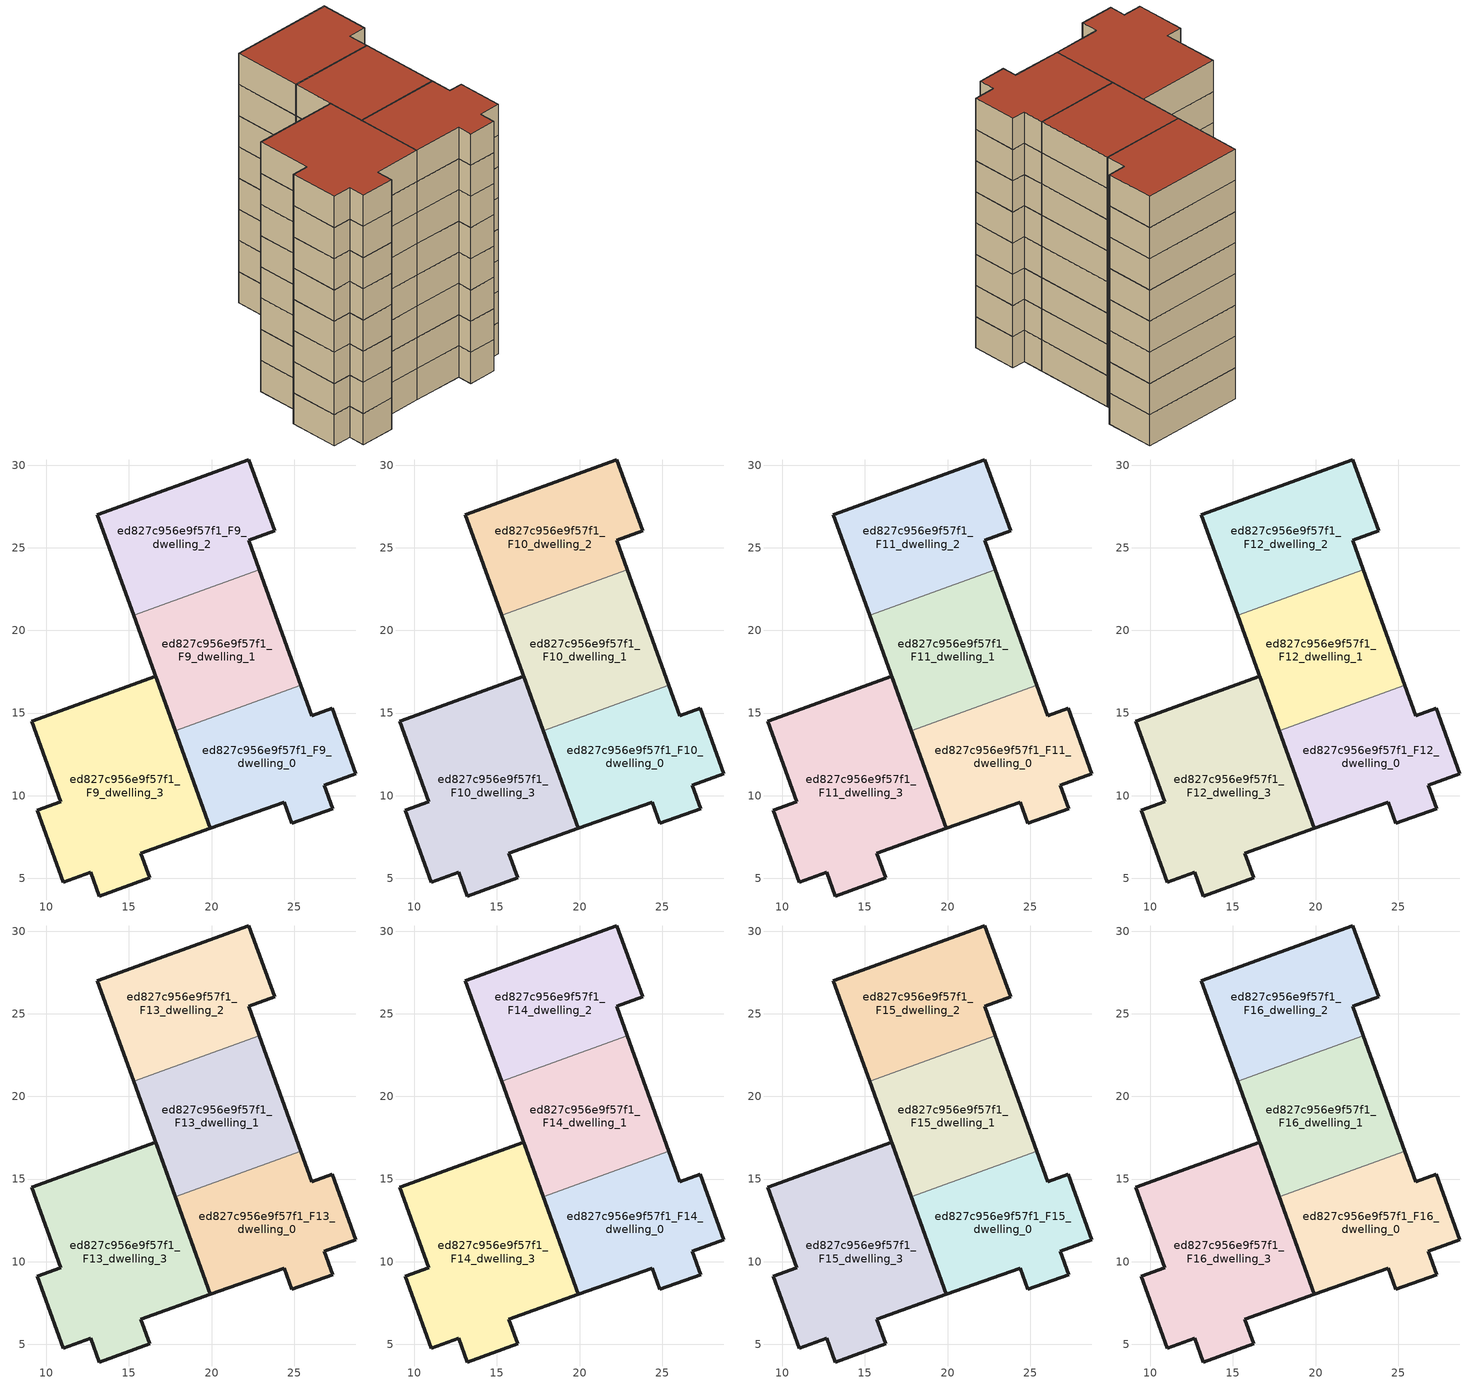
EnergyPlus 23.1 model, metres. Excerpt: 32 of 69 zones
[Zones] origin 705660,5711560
ed827c956e9f57f1_F9_dwelling_0
 floor to ed827c956e9f57f1_F8_dwelling_0 (EU_floor_Construction): 27.34,9.21 26.83,10.62 28.74,11.31 27.31,15.27 26.08,14.83 25.41,16.68 17.8,13.93 19.94,8.01 24.39,9.61 24.86,8.32 z27
 wall outside (EU_wall_Construction): 25.41,16.68 26.08,14.83 27.31,15.27 28.74,11.31 26.83,10.62 27.34,9.21 24.86,8.32 24.39,9.61 19.94,8.01 17.8,13.93 z27:30
 wall to ed827c956e9f57f1_F9_dwelling_1 (EU_wall_Construction): 17.8,13.93 25.41,16.68 z27:30
ed827c956e9f57f1_F9_dwelling_1
 floor to ed827c956e9f57f1_F8_dwelling_1 (EU_floor_Construction): 25.41,16.68 22.89,23.66 15.28,20.91 17.8,13.93 z27
 wall outside (EU_wall_Construction): 22.89,23.66 25.41,16.68 / 17.8,13.93 15.28,20.91 z27:30
 wall to ed827c956e9f57f1_F9_dwelling_2 (EU_wall_Construction): 15.28,20.91 22.89,23.66 z27:30
ed827c956e9f57f1_F9_dwelling_2
 floor to ed827c956e9f57f1_F8_dwelling_2 (EU_floor_Construction): 22.89,23.66 22.24,25.45 23.81,26.02 22.26,30.32 13.08,27.01 15.28,20.91 z27
 wall outside (EU_wall_Construction): 15.28,20.91 13.08,27.01 22.26,30.32 23.81,26.02 22.24,25.45 22.89,23.66 z27:30
ed827c956e9f57f1_F9_dwelling_3
 floor to ed827c956e9f57f1_F8_dwelling_3 (EU_floor_Construction): 16.25,5.01 15.71,6.5 19.94,8.01 16.61,17.22 9.11,14.51 10.87,9.63 9.45,9.12 11.02,4.77 12.69,5.37 13.22,3.92 z27
 wall outside (EU_wall_Construction): 12.69,5.37 11.02,4.77 9.45,9.12 10.87,9.63 9.11,14.51 16.61,17.22 19.94,8.01 15.71,6.5 16.25,5.01 13.22,3.92 12.69,5.37 z27:30
ed827c956e9f57f1_F10_dwelling_0
 floor to ed827c956e9f57f1_F9_dwelling_0 (EU_floor_Construction): 27.34,9.21 26.83,10.62 28.74,11.31 27.31,15.27 26.08,14.83 25.41,16.68 17.8,13.93 19.94,8.01 24.39,9.61 24.86,8.32 z30
 wall outside (EU_wall_Construction): 25.41,16.68 26.08,14.83 27.31,15.27 28.74,11.31 26.83,10.62 27.34,9.21 24.86,8.32 24.39,9.61 19.94,8.01 17.8,13.93 z30:33
 wall to ed827c956e9f57f1_F10_dwelling_1 (EU_wall_Construction): 17.8,13.93 25.41,16.68 z30:33
ed827c956e9f57f1_F10_dwelling_1
 floor to ed827c956e9f57f1_F9_dwelling_1 (EU_floor_Construction): 25.41,16.68 22.89,23.66 15.28,20.91 17.8,13.93 z30
 wall outside (EU_wall_Construction): 22.89,23.66 25.41,16.68 / 17.8,13.93 15.28,20.91 z30:33
 wall to ed827c956e9f57f1_F10_dwelling_2 (EU_wall_Construction): 15.28,20.91 22.89,23.66 z30:33
ed827c956e9f57f1_F10_dwelling_2
 floor to ed827c956e9f57f1_F9_dwelling_2 (EU_floor_Construction): 22.89,23.66 22.24,25.45 23.81,26.02 22.26,30.32 13.08,27.01 15.28,20.91 z30
 wall outside (EU_wall_Construction): 15.28,20.91 13.08,27.01 22.26,30.32 23.81,26.02 22.24,25.45 22.89,23.66 z30:33
ed827c956e9f57f1_F10_dwelling_3
 floor to ed827c956e9f57f1_F9_dwelling_3 (EU_floor_Construction): 16.25,5.01 15.71,6.5 19.94,8.01 16.61,17.22 9.11,14.51 10.87,9.63 9.45,9.12 11.02,4.77 12.69,5.37 13.22,3.92 z30
 wall outside (EU_wall_Construction): 12.69,5.37 11.02,4.77 9.45,9.12 10.87,9.63 9.11,14.51 16.61,17.22 19.94,8.01 15.71,6.5 16.25,5.01 13.22,3.92 12.69,5.37 z30:33
ed827c956e9f57f1_F11_dwelling_0
 floor to ed827c956e9f57f1_F10_dwelling_0 (EU_floor_Construction): 27.34,9.21 26.83,10.62 28.74,11.31 27.31,15.27 26.08,14.83 25.41,16.68 17.8,13.93 19.94,8.01 24.39,9.61 24.86,8.32 z33
 wall outside (EU_wall_Construction): 25.41,16.68 26.08,14.83 27.31,15.27 28.74,11.31 26.83,10.62 27.34,9.21 24.86,8.32 24.39,9.61 19.94,8.01 17.8,13.93 z33:36
 wall to ed827c956e9f57f1_F11_dwelling_1 (EU_wall_Construction): 17.8,13.93 25.41,16.68 z33:36
ed827c956e9f57f1_F11_dwelling_1
 floor to ed827c956e9f57f1_F10_dwelling_1 (EU_floor_Construction): 25.41,16.68 22.89,23.66 15.28,20.91 17.8,13.93 z33
 wall outside (EU_wall_Construction): 22.89,23.66 25.41,16.68 / 17.8,13.93 15.28,20.91 z33:36
 wall to ed827c956e9f57f1_F11_dwelling_2 (EU_wall_Construction): 15.28,20.91 22.89,23.66 z33:36
ed827c956e9f57f1_F11_dwelling_2
 floor to ed827c956e9f57f1_F10_dwelling_2 (EU_floor_Construction): 22.89,23.66 22.24,25.45 23.81,26.02 22.26,30.32 13.08,27.01 15.28,20.91 z33
 wall outside (EU_wall_Construction): 15.28,20.91 13.08,27.01 22.26,30.32 23.81,26.02 22.24,25.45 22.89,23.66 z33:36
ed827c956e9f57f1_F11_dwelling_3
 floor to ed827c956e9f57f1_F10_dwelling_3 (EU_floor_Construction): 16.25,5.01 15.71,6.5 19.94,8.01 16.61,17.22 9.11,14.51 10.87,9.63 9.45,9.12 11.02,4.77 12.69,5.37 13.22,3.92 z33
 wall outside (EU_wall_Construction): 12.69,5.37 11.02,4.77 9.45,9.12 10.87,9.63 9.11,14.51 16.61,17.22 19.94,8.01 15.71,6.5 16.25,5.01 13.22,3.92 12.69,5.37 z33:36
ed827c956e9f57f1_F12_dwelling_0
 floor to ed827c956e9f57f1_F11_dwelling_0 (EU_floor_Construction): 27.34,9.21 26.83,10.62 28.74,11.31 27.31,15.27 26.08,14.83 25.41,16.68 17.8,13.93 19.94,8.01 24.39,9.61 24.86,8.32 z36
 wall outside (EU_wall_Construction): 25.41,16.68 26.08,14.83 27.31,15.27 28.74,11.31 26.83,10.62 27.34,9.21 24.86,8.32 24.39,9.61 19.94,8.01 17.8,13.93 z36:39
 wall to ed827c956e9f57f1_F12_dwelling_1 (EU_wall_Construction): 17.8,13.93 25.41,16.68 z36:39
ed827c956e9f57f1_F12_dwelling_1
 floor to ed827c956e9f57f1_F11_dwelling_1 (EU_floor_Construction): 25.41,16.68 22.89,23.66 15.28,20.91 17.8,13.93 z36
 wall outside (EU_wall_Construction): 22.89,23.66 25.41,16.68 / 17.8,13.93 15.28,20.91 z36:39
 wall to ed827c956e9f57f1_F12_dwelling_2 (EU_wall_Construction): 15.28,20.91 22.89,23.66 z36:39
ed827c956e9f57f1_F12_dwelling_2
 floor to ed827c956e9f57f1_F11_dwelling_2 (EU_floor_Construction): 22.89,23.66 22.24,25.45 23.81,26.02 22.26,30.32 13.08,27.01 15.28,20.91 z36
 wall outside (EU_wall_Construction): 15.28,20.91 13.08,27.01 22.26,30.32 23.81,26.02 22.24,25.45 22.89,23.66 z36:39
ed827c956e9f57f1_F12_dwelling_3
 floor to ed827c956e9f57f1_F11_dwelling_3 (EU_floor_Construction): 16.25,5.01 15.71,6.5 19.94,8.01 16.61,17.22 9.11,14.51 10.87,9.63 9.45,9.12 11.02,4.77 12.69,5.37 13.22,3.92 z36
 wall outside (EU_wall_Construction): 12.69,5.37 11.02,4.77 9.45,9.12 10.87,9.63 9.11,14.51 16.61,17.22 19.94,8.01 15.71,6.5 16.25,5.01 13.22,3.92 12.69,5.37 z36:39
ed827c956e9f57f1_F13_dwelling_0
 floor to ed827c956e9f57f1_F12_dwelling_0 (EU_floor_Construction): 27.34,9.21 26.83,10.62 28.74,11.31 27.31,15.27 26.08,14.83 25.41,16.68 17.8,13.93 19.94,8.01 24.39,9.61 24.86,8.32 z39
 wall outside (EU_wall_Construction): 25.41,16.68 26.08,14.83 27.31,15.27 28.74,11.31 26.83,10.62 27.34,9.21 24.86,8.32 24.39,9.61 19.94,8.01 17.8,13.93 z39:42
 wall to ed827c956e9f57f1_F13_dwelling_1 (EU_wall_Construction): 17.8,13.93 25.41,16.68 z39:42
ed827c956e9f57f1_F13_dwelling_1
 floor to ed827c956e9f57f1_F12_dwelling_1 (EU_floor_Construction): 25.41,16.68 22.89,23.66 15.28,20.91 17.8,13.93 z39
 wall outside (EU_wall_Construction): 22.89,23.66 25.41,16.68 / 17.8,13.93 15.28,20.91 z39:42
 wall to ed827c956e9f57f1_F13_dwelling_2 (EU_wall_Construction): 15.28,20.91 22.89,23.66 z39:42
ed827c956e9f57f1_F13_dwelling_2
 floor to ed827c956e9f57f1_F12_dwelling_2 (EU_floor_Construction): 22.89,23.66 22.24,25.45 23.81,26.02 22.26,30.32 13.08,27.01 15.28,20.91 z39
 wall outside (EU_wall_Construction): 15.28,20.91 13.08,27.01 22.26,30.32 23.81,26.02 22.24,25.45 22.89,23.66 z39:42
ed827c956e9f57f1_F13_dwelling_3
 floor to ed827c956e9f57f1_F12_dwelling_3 (EU_floor_Construction): 16.25,5.01 15.71,6.5 19.94,8.01 16.61,17.22 9.11,14.51 10.87,9.63 9.45,9.12 11.02,4.77 12.69,5.37 13.22,3.92 z39
 wall outside (EU_wall_Construction): 12.69,5.37 11.02,4.77 9.45,9.12 10.87,9.63 9.11,14.51 16.61,17.22 19.94,8.01 15.71,6.5 16.25,5.01 13.22,3.92 12.69,5.37 z39:42
ed827c956e9f57f1_F14_dwelling_0
 floor to ed827c956e9f57f1_F13_dwelling_0 (EU_floor_Construction): 27.34,9.21 26.83,10.62 28.74,11.31 27.31,15.27 26.08,14.83 25.41,16.68 17.8,13.93 19.94,8.01 24.39,9.61 24.86,8.32 z42
 wall outside (EU_wall_Construction): 25.41,16.68 26.08,14.83 27.31,15.27 28.74,11.31 26.83,10.62 27.34,9.21 24.86,8.32 24.39,9.61 19.94,8.01 17.8,13.93 z42:45
 wall to ed827c956e9f57f1_F14_dwelling_1 (EU_wall_Construction): 17.8,13.93 25.41,16.68 z42:45
ed827c956e9f57f1_F14_dwelling_1
 floor to ed827c956e9f57f1_F13_dwelling_1 (EU_floor_Construction): 25.41,16.68 22.89,23.66 15.28,20.91 17.8,13.93 z42
 wall outside (EU_wall_Construction): 22.89,23.66 25.41,16.68 / 17.8,13.93 15.28,20.91 z42:45
 wall to ed827c956e9f57f1_F14_dwelling_2 (EU_wall_Construction): 15.28,20.91 22.89,23.66 z42:45
ed827c956e9f57f1_F14_dwelling_2
 floor to ed827c956e9f57f1_F13_dwelling_2 (EU_floor_Construction): 22.89,23.66 22.24,25.45 23.81,26.02 22.26,30.32 13.08,27.01 15.28,20.91 z42
 wall outside (EU_wall_Construction): 15.28,20.91 13.08,27.01 22.26,30.32 23.81,26.02 22.24,25.45 22.89,23.66 z42:45
ed827c956e9f57f1_F14_dwelling_3
 floor to ed827c956e9f57f1_F13_dwelling_3 (EU_floor_Construction): 16.25,5.01 15.71,6.5 19.94,8.01 16.61,17.22 9.11,14.51 10.87,9.63 9.45,9.12 11.02,4.77 12.69,5.37 13.22,3.92 z42
 wall outside (EU_wall_Construction): 12.69,5.37 11.02,4.77 9.45,9.12 10.87,9.63 9.11,14.51 16.61,17.22 19.94,8.01 15.71,6.5 16.25,5.01 13.22,3.92 12.69,5.37 z42:45
ed827c956e9f57f1_F15_dwelling_0
 floor to ed827c956e9f57f1_F14_dwelling_0 (EU_floor_Construction): 27.34,9.21 26.83,10.62 28.74,11.31 27.31,15.27 26.08,14.83 25.41,16.68 17.8,13.93 19.94,8.01 24.39,9.61 24.86,8.32 z45
 wall outside (EU_wall_Construction): 25.41,16.68 26.08,14.83 27.31,15.27 28.74,11.31 26.83,10.62 27.34,9.21 24.86,8.32 24.39,9.61 19.94,8.01 17.8,13.93 z45:48
 wall to ed827c956e9f57f1_F15_dwelling_1 (EU_wall_Construction): 17.8,13.93 25.41,16.68 z45:48
ed827c956e9f57f1_F15_dwelling_1
 floor to ed827c956e9f57f1_F14_dwelling_1 (EU_floor_Construction): 25.41,16.68 22.89,23.66 15.28,20.91 17.8,13.93 z45
 wall outside (EU_wall_Construction): 22.89,23.66 25.41,16.68 / 17.8,13.93 15.28,20.91 z45:48
 wall to ed827c956e9f57f1_F15_dwelling_2 (EU_wall_Construction): 15.28,20.91 22.89,23.66 z45:48
ed827c956e9f57f1_F15_dwelling_2
 floor to ed827c956e9f57f1_F14_dwelling_2 (EU_floor_Construction): 22.89,23.66 22.24,25.45 23.81,26.02 22.26,30.32 13.08,27.01 15.28,20.91 z45
 wall outside (EU_wall_Construction): 15.28,20.91 13.08,27.01 22.26,30.32 23.81,26.02 22.24,25.45 22.89,23.66 z45:48
ed827c956e9f57f1_F15_dwelling_3
 floor to ed827c956e9f57f1_F14_dwelling_3 (EU_floor_Construction): 16.25,5.01 15.71,6.5 19.94,8.01 16.61,17.22 9.11,14.51 10.87,9.63 9.45,9.12 11.02,4.77 12.69,5.37 13.22,3.92 z45
 wall outside (EU_wall_Construction): 12.69,5.37 11.02,4.77 9.45,9.12 10.87,9.63 9.11,14.51 16.61,17.22 19.94,8.01 15.71,6.5 16.25,5.01 13.22,3.92 12.69,5.37 z45:48
ed827c956e9f57f1_F16_dwelling_0
 floor to ed827c956e9f57f1_F15_dwelling_0 (EU_floor_Construction): 27.34,9.21 26.83,10.62 28.74,11.31 27.31,15.27 26.08,14.83 25.41,16.68 17.8,13.93 19.94,8.01 24.39,9.61 24.86,8.32 z48
 wall outside (EU_wall_Construction): 25.41,16.68 26.08,14.83 27.31,15.27 28.74,11.31 26.83,10.62 27.34,9.21 24.86,8.32 24.39,9.61 19.94,8.01 17.8,13.93 z48:51
 wall to ed827c956e9f57f1_F16_dwelling_1 (EU_wall_Construction): 17.8,13.93 25.41,16.68 z48:51
 roof outside (EU_roof_Construction): 27.31,15.27 28.74,11.31 26.83,10.62 27.34,9.21 24.86,8.32 24.39,9.61 19.94,8.01 17.8,13.93 25.41,16.68 26.08,14.83 z51
ed827c956e9f57f1_F16_dwelling_1
 floor to ed827c956e9f57f1_F15_dwelling_1 (EU_floor_Construction): 25.41,16.68 22.89,23.66 15.28,20.91 17.8,13.93 z48
 wall outside (EU_wall_Construction): 22.89,23.66 25.41,16.68 / 17.8,13.93 15.28,20.91 z48:51
 wall to ed827c956e9f57f1_F16_dwelling_2 (EU_wall_Construction): 15.28,20.91 22.89,23.66 z48:51
 roof outside (EU_roof_Construction): 22.89,23.66 25.41,16.68 17.8,13.93 15.28,20.91 z51
ed827c956e9f57f1_F16_dwelling_2
 floor to ed827c956e9f57f1_F15_dwelling_2 (EU_floor_Construction): 22.89,23.66 22.24,25.45 23.81,26.02 22.26,30.32 13.08,27.01 15.28,20.91 z48
 wall outside (EU_wall_Construction): 15.28,20.91 13.08,27.01 22.26,30.32 23.81,26.02 22.24,25.45 22.89,23.66 z48:51
 roof outside (EU_roof_Construction): 22.26,30.32 23.81,26.02 22.24,25.45 22.89,23.66 15.28,20.91 13.08,27.01 z51
ed827c956e9f57f1_F16_dwelling_3
 floor to ed827c956e9f57f1_F15_dwelling_3 (EU_floor_Construction): 16.25,5.01 15.71,6.5 19.94,8.01 16.61,17.22 9.11,14.51 10.87,9.63 9.45,9.12 11.02,4.77 12.69,5.37 13.22,3.92 z48
 wall outside (EU_wall_Construction): 12.69,5.37 11.02,4.77 9.45,9.12 10.87,9.63 9.11,14.51 16.61,17.22 19.94,8.01 15.71,6.5 16.25,5.01 13.22,3.92 12.69,5.37 z48:51
 roof outside (EU_roof_Construction): 16.61,17.22 19.94,8.01 15.71,6.5 16.25,5.01 13.22,3.92 12.69,5.37 11.02,4.77 9.45,9.12 10.87,9.63 9.11,14.51 z51
[Building]
EU S2 Campaign: North Axis=0; Terrain=City; Solar Distribution=FullExterior
[Site:Location]
London: Latitude=51.5; Longitude=-0.5; Time Zone=0; Elevation=25
[SizingPeriod:WeatherFileDays]
AnnualSizingPeriod: Begin Month=1; Begin Day of Month=1; End Month=12; End Day of Month=31; Day of Week for Start Day=Monday; Use Weather File Daylight Saving Period=No; Use Weather File Rain and Snow Indicators=No
[MATERIAL]
EU_InternalMass_Material: Roughness=MediumRough; Thickness=0.1; Conductivity=1; Density=1800; Specific Heat=900; Thermal Absorptance=0.9; Solar Absorptance=0.7; Visible Absorptance=0.7
[MATERIAL:NOMASS] Roughness=MediumRough; Thermal Absorptance=0.9; Solar Absorptance=0.7; Visible Absorptance=0.7
Name | Thermal Resistance
EU_wall_NoMass | 0.635353
EU_roof_NoMass | 0.675062
EU_floor_NoMass | 1.96382
[CONSTRUCTION]
EU_wall_Construction: EU_wall_NoMass
EU_roof_Construction: EU_roof_NoMass
EU_floor_Construction: EU_floor_NoMass
EU_InternalMass_Construction: EU_InternalMass_Material
[ZONE] Type=1; Multiplier=1; Ceiling Height=autocalculate; Floor Area=autocalculate; Part of Total Floor Area=Yes
Name | Volume
ed827c956e9f57f1_F9_dwelling_0; ed827c956e9f57f1_F10_dwelling_0; ed827c956e9f57f1_F11_dwelling_0; ed827c956e9f57f1_F12_dwelling_0; ed827c956e9f57f1_F13_dwelling_0; ed827c956e9f57f1_F14_dwelling_0; ed827c956e9f57f1_F15_dwelling_0; ed827c956e9f57f1_F16_dwelling_0 | 180.127
ed827c956e9f57f1_F9_dwelling_1; ed827c956e9f57f1_F10_dwelling_1; ed827c956e9f57f1_F11_dwelling_1; ed827c956e9f57f1_F12_dwelling_1; ed827c956e9f57f1_F13_dwelling_1; ed827c956e9f57f1_F14_dwelling_1; ed827c956e9f57f1_F15_dwelling_1; ed827c956e9f57f1_F16_dwelling_1 | 180.13
ed827c956e9f57f1_F9_dwelling_2; ed827c956e9f57f1_F10_dwelling_2; ed827c956e9f57f1_F11_dwelling_2; ed827c956e9f57f1_F12_dwelling_2; ed827c956e9f57f1_F13_dwelling_2; ed827c956e9f57f1_F14_dwelling_2; ed827c956e9f57f1_F15_dwelling_2; ed827c956e9f57f1_F16_dwelling_2 | 180.149
ed827c956e9f57f1_F9_dwelling_3; ed827c956e9f57f1_F10_dwelling_3; ed827c956e9f57f1_F11_dwelling_3; ed827c956e9f57f1_F12_dwelling_3; ed827c956e9f57f1_F13_dwelling_3; ed827c956e9f57f1_F14_dwelling_3; ed827c956e9f57f1_F15_dwelling_3; ed827c956e9f57f1_F16_dwelling_3 | 270.207
[INTERNALMASS] Construction=EU_InternalMass_Construction
Name | Zone or ZoneList | Surface Area
ed827c956e9f57f1_F9_dwelling_0_EU_InternalMass | ed827c956e9f57f1_F9_dwelling_0 | 90.0669
ed827c956e9f57f1_F9_dwelling_1_EU_InternalMass | ed827c956e9f57f1_F9_dwelling_1 | 90.0696
ed827c956e9f57f1_F9_dwelling_2_EU_InternalMass | ed827c956e9f57f1_F9_dwelling_2 | 90.0691
ed827c956e9f57f1_F9_dwelling_3_EU_InternalMass | ed827c956e9f57f1_F9_dwelling_3 | 90.0623
ed827c956e9f57f1_F10_dwelling_0_EU_InternalMass | ed827c956e9f57f1_F10_dwelling_0 | 90.0669
ed827c956e9f57f1_F10_dwelling_1_EU_InternalMass | ed827c956e9f57f1_F10_dwelling_1 | 90.0696
ed827c956e9f57f1_F10_dwelling_2_EU_InternalMass | ed827c956e9f57f1_F10_dwelling_2 | 90.0691
ed827c956e9f57f1_F10_dwelling_3_EU_InternalMass | ed827c956e9f57f1_F10_dwelling_3 | 90.0623
ed827c956e9f57f1_F11_dwelling_0_EU_InternalMass | ed827c956e9f57f1_F11_dwelling_0 | 90.0669
ed827c956e9f57f1_F11_dwelling_1_EU_InternalMass | ed827c956e9f57f1_F11_dwelling_1 | 90.0696
ed827c956e9f57f1_F11_dwelling_2_EU_InternalMass | ed827c956e9f57f1_F11_dwelling_2 | 90.0691
ed827c956e9f57f1_F11_dwelling_3_EU_InternalMass | ed827c956e9f57f1_F11_dwelling_3 | 90.0623
ed827c956e9f57f1_F12_dwelling_0_EU_InternalMass | ed827c956e9f57f1_F12_dwelling_0 | 90.0669
ed827c956e9f57f1_F12_dwelling_1_EU_InternalMass | ed827c956e9f57f1_F12_dwelling_1 | 90.0696
ed827c956e9f57f1_F12_dwelling_2_EU_InternalMass | ed827c956e9f57f1_F12_dwelling_2 | 90.0691
ed827c956e9f57f1_F12_dwelling_3_EU_InternalMass | ed827c956e9f57f1_F12_dwelling_3 | 90.0623
ed827c956e9f57f1_F13_dwelling_0_EU_InternalMass | ed827c956e9f57f1_F13_dwelling_0 | 90.0669
ed827c956e9f57f1_F13_dwelling_1_EU_InternalMass | ed827c956e9f57f1_F13_dwelling_1 | 90.0696
ed827c956e9f57f1_F13_dwelling_2_EU_InternalMass | ed827c956e9f57f1_F13_dwelling_2 | 90.0691
ed827c956e9f57f1_F13_dwelling_3_EU_InternalMass | ed827c956e9f57f1_F13_dwelling_3 | 90.0623
ed827c956e9f57f1_F14_dwelling_0_EU_InternalMass | ed827c956e9f57f1_F14_dwelling_0 | 90.0669
ed827c956e9f57f1_F14_dwelling_1_EU_InternalMass | ed827c956e9f57f1_F14_dwelling_1 | 90.0696
ed827c956e9f57f1_F14_dwelling_2_EU_InternalMass | ed827c956e9f57f1_F14_dwelling_2 | 90.0691
ed827c956e9f57f1_F14_dwelling_3_EU_InternalMass | ed827c956e9f57f1_F14_dwelling_3 | 90.0623
ed827c956e9f57f1_F15_dwelling_0_EU_InternalMass | ed827c956e9f57f1_F15_dwelling_0 | 90.0669
ed827c956e9f57f1_F15_dwelling_1_EU_InternalMass | ed827c956e9f57f1_F15_dwelling_1 | 90.0696
ed827c956e9f57f1_F15_dwelling_2_EU_InternalMass | ed827c956e9f57f1_F15_dwelling_2 | 90.0691
ed827c956e9f57f1_F15_dwelling_3_EU_InternalMass | ed827c956e9f57f1_F15_dwelling_3 | 90.0623
ed827c956e9f57f1_F16_dwelling_0_EU_InternalMass | ed827c956e9f57f1_F16_dwelling_0 | 90.0669
ed827c956e9f57f1_F16_dwelling_1_EU_InternalMass | ed827c956e9f57f1_F16_dwelling_1 | 90.0696
ed827c956e9f57f1_F16_dwelling_2_EU_InternalMass | ed827c956e9f57f1_F16_dwelling_2 | 90.0691
ed827c956e9f57f1_F16_dwelling_3_EU_InternalMass | ed827c956e9f57f1_F16_dwelling_3 | 90.0623
[OTHEREQUIPMENT] Fuel Type=Electricity; Design Level Calculation Method=Watts/Area; Power per Zone Floor Area=1; Fraction Latent=0; Fraction Radiant=0; Fraction Lost=0; Carbon Dioxide Generation Rate=0; EndUse Subcategory=EU_Step8_InternalGains
Name | Zone or ZoneList or Space or SpaceList | Schedule
EU_Step8_InternalGain_ed827c956e9f57f1_F9_dwelling_0_f000 | ed827c956e9f57f1_F9_dwelling_0 | EU_Step8_GainSchedule_ed827c956e9f57f1_F9_dwelling_0_f000
EU_Step8_InternalGain_ed827c956e9f57f1_F9_dwelling_1_f000 | ed827c956e9f57f1_F9_dwelling_1 | EU_Step8_GainSchedule_ed827c956e9f57f1_F9_dwelling_1_f000
EU_Step8_InternalGain_ed827c956e9f57f1_F9_dwelling_2_f000 | ed827c956e9f57f1_F9_dwelling_2 | EU_Step8_GainSchedule_ed827c956e9f57f1_F9_dwelling_2_f000
EU_Step8_InternalGain_ed827c956e9f57f1_F9_dwelling_3_f000 | ed827c956e9f57f1_F9_dwelling_3 | EU_Step8_GainSchedule_ed827c956e9f57f1_F9_dwelling_3_f000
EU_Step8_InternalGain_ed827c956e9f57f1_F10_dwelling_0_f000 | ed827c956e9f57f1_F10_dwelling_0 | EU_Step8_GainSchedule_ed827c956e9f57f1_F10_dwelling_0_f000
EU_Step8_InternalGain_ed827c956e9f57f1_F10_dwelling_1_f000 | ed827c956e9f57f1_F10_dwelling_1 | EU_Step8_GainSchedule_ed827c956e9f57f1_F10_dwelling_1_f000
EU_Step8_InternalGain_ed827c956e9f57f1_F10_dwelling_2_f000 | ed827c956e9f57f1_F10_dwelling_2 | EU_Step8_GainSchedule_ed827c956e9f57f1_F10_dwelling_2_f000
EU_Step8_InternalGain_ed827c956e9f57f1_F10_dwelling_3_f000 | ed827c956e9f57f1_F10_dwelling_3 | EU_Step8_GainSchedule_ed827c956e9f57f1_F10_dwelling_3_f000
EU_Step8_InternalGain_ed827c956e9f57f1_F11_dwelling_0_f000 | ed827c956e9f57f1_F11_dwelling_0 | EU_Step8_GainSchedule_ed827c956e9f57f1_F11_dwelling_0_f000
EU_Step8_InternalGain_ed827c956e9f57f1_F11_dwelling_1_f000 | ed827c956e9f57f1_F11_dwelling_1 | EU_Step8_GainSchedule_ed827c956e9f57f1_F11_dwelling_1_f000
EU_Step8_InternalGain_ed827c956e9f57f1_F11_dwelling_2_f000 | ed827c956e9f57f1_F11_dwelling_2 | EU_Step8_GainSchedule_ed827c956e9f57f1_F11_dwelling_2_f000
EU_Step8_InternalGain_ed827c956e9f57f1_F11_dwelling_3_f000 | ed827c956e9f57f1_F11_dwelling_3 | EU_Step8_GainSchedule_ed827c956e9f57f1_F11_dwelling_3_f000
EU_Step8_InternalGain_ed827c956e9f57f1_F12_dwelling_0_f000 | ed827c956e9f57f1_F12_dwelling_0 | EU_Step8_GainSchedule_ed827c956e9f57f1_F12_dwelling_0_f000
EU_Step8_InternalGain_ed827c956e9f57f1_F12_dwelling_1_f000 | ed827c956e9f57f1_F12_dwelling_1 | EU_Step8_GainSchedule_ed827c956e9f57f1_F12_dwelling_1_f000
EU_Step8_InternalGain_ed827c956e9f57f1_F12_dwelling_2_f000 | ed827c956e9f57f1_F12_dwelling_2 | EU_Step8_GainSchedule_ed827c956e9f57f1_F12_dwelling_2_f000
EU_Step8_InternalGain_ed827c956e9f57f1_F12_dwelling_3_f000 | ed827c956e9f57f1_F12_dwelling_3 | EU_Step8_GainSchedule_ed827c956e9f57f1_F12_dwelling_3_f000
EU_Step8_InternalGain_ed827c956e9f57f1_F13_dwelling_0_f000 | ed827c956e9f57f1_F13_dwelling_0 | EU_Step8_GainSchedule_ed827c956e9f57f1_F13_dwelling_0_f000
EU_Step8_InternalGain_ed827c956e9f57f1_F13_dwelling_1_f000 | ed827c956e9f57f1_F13_dwelling_1 | EU_Step8_GainSchedule_ed827c956e9f57f1_F13_dwelling_1_f000
EU_Step8_InternalGain_ed827c956e9f57f1_F13_dwelling_2_f000 | ed827c956e9f57f1_F13_dwelling_2 | EU_Step8_GainSchedule_ed827c956e9f57f1_F13_dwelling_2_f000
EU_Step8_InternalGain_ed827c956e9f57f1_F13_dwelling_3_f000 | ed827c956e9f57f1_F13_dwelling_3 | EU_Step8_GainSchedule_ed827c956e9f57f1_F13_dwelling_3_f000
EU_Step8_InternalGain_ed827c956e9f57f1_F14_dwelling_0_f000 | ed827c956e9f57f1_F14_dwelling_0 | EU_Step8_GainSchedule_ed827c956e9f57f1_F14_dwelling_0_f000
EU_Step8_InternalGain_ed827c956e9f57f1_F14_dwelling_1_f000 | ed827c956e9f57f1_F14_dwelling_1 | EU_Step8_GainSchedule_ed827c956e9f57f1_F14_dwelling_1_f000
EU_Step8_InternalGain_ed827c956e9f57f1_F14_dwelling_2_f000 | ed827c956e9f57f1_F14_dwelling_2 | EU_Step8_GainSchedule_ed827c956e9f57f1_F14_dwelling_2_f000
EU_Step8_InternalGain_ed827c956e9f57f1_F14_dwelling_3_f000 | ed827c956e9f57f1_F14_dwelling_3 | EU_Step8_GainSchedule_ed827c956e9f57f1_F14_dwelling_3_f000
EU_Step8_InternalGain_ed827c956e9f57f1_F15_dwelling_0_f000 | ed827c956e9f57f1_F15_dwelling_0 | EU_Step8_GainSchedule_ed827c956e9f57f1_F15_dwelling_0_f000
EU_Step8_InternalGain_ed827c956e9f57f1_F15_dwelling_1_f000 | ed827c956e9f57f1_F15_dwelling_1 | EU_Step8_GainSchedule_ed827c956e9f57f1_F15_dwelling_1_f000
EU_Step8_InternalGain_ed827c956e9f57f1_F15_dwelling_2_f000 | ed827c956e9f57f1_F15_dwelling_2 | EU_Step8_GainSchedule_ed827c956e9f57f1_F15_dwelling_2_f000
EU_Step8_InternalGain_ed827c956e9f57f1_F15_dwelling_3_f000 | ed827c956e9f57f1_F15_dwelling_3 | EU_Step8_GainSchedule_ed827c956e9f57f1_F15_dwelling_3_f000
EU_Step8_InternalGain_ed827c956e9f57f1_F16_dwelling_0_f000 | ed827c956e9f57f1_F16_dwelling_0 | EU_Step8_GainSchedule_ed827c956e9f57f1_F16_dwelling_0_f000
EU_Step8_InternalGain_ed827c956e9f57f1_F16_dwelling_1_f000 | ed827c956e9f57f1_F16_dwelling_1 | EU_Step8_GainSchedule_ed827c956e9f57f1_F16_dwelling_1_f000
EU_Step8_InternalGain_ed827c956e9f57f1_F16_dwelling_2_f000 | ed827c956e9f57f1_F16_dwelling_2 | EU_Step8_GainSchedule_ed827c956e9f57f1_F16_dwelling_2_f000
EU_Step8_InternalGain_ed827c956e9f57f1_F16_dwelling_3_f000 | ed827c956e9f57f1_F16_dwelling_3 | EU_Step8_GainSchedule_ed827c956e9f57f1_F16_dwelling_3_f000
[ZONEVENTILATION:DESIGNFLOWRATE] Schedule=EU_AlwaysOn; Design Flow Rate Calculation Method=AirChanges/Hour; Air Changes per Hour=0.555504; Ventilation Type=Natural; Fan Pressure Rise=0; Fan Total Efficiency=1; Constant Term Coefficient=1; Temperature Term Coefficient=0; Velocity Term Coefficient=0; Velocity Squared Term Coefficient=0; Minimum Indoor Temperature=-100; Maximum Indoor Temperature=100; Delta Temperature=-100; Minimum Outdoor Temperature=-100; Maximum Outdoor Temperature=100; Maximum Wind Speed=40
Name | Zone or ZoneList or Space or SpaceList
EU_ConstantAir_ed827c956e9f57f1_F9_dwelling_0 | ed827c956e9f57f1_F9_dwelling_0
EU_ConstantAir_ed827c956e9f57f1_F9_dwelling_1 | ed827c956e9f57f1_F9_dwelling_1
EU_ConstantAir_ed827c956e9f57f1_F9_dwelling_2 | ed827c956e9f57f1_F9_dwelling_2
EU_ConstantAir_ed827c956e9f57f1_F9_dwelling_3 | ed827c956e9f57f1_F9_dwelling_3
EU_ConstantAir_ed827c956e9f57f1_F10_dwelling_0 | ed827c956e9f57f1_F10_dwelling_0
EU_ConstantAir_ed827c956e9f57f1_F10_dwelling_1 | ed827c956e9f57f1_F10_dwelling_1
EU_ConstantAir_ed827c956e9f57f1_F10_dwelling_2 | ed827c956e9f57f1_F10_dwelling_2
EU_ConstantAir_ed827c956e9f57f1_F10_dwelling_3 | ed827c956e9f57f1_F10_dwelling_3
EU_ConstantAir_ed827c956e9f57f1_F11_dwelling_0 | ed827c956e9f57f1_F11_dwelling_0
EU_ConstantAir_ed827c956e9f57f1_F11_dwelling_1 | ed827c956e9f57f1_F11_dwelling_1
EU_ConstantAir_ed827c956e9f57f1_F11_dwelling_2 | ed827c956e9f57f1_F11_dwelling_2
EU_ConstantAir_ed827c956e9f57f1_F11_dwelling_3 | ed827c956e9f57f1_F11_dwelling_3
EU_ConstantAir_ed827c956e9f57f1_F12_dwelling_0 | ed827c956e9f57f1_F12_dwelling_0
EU_ConstantAir_ed827c956e9f57f1_F12_dwelling_1 | ed827c956e9f57f1_F12_dwelling_1
EU_ConstantAir_ed827c956e9f57f1_F12_dwelling_2 | ed827c956e9f57f1_F12_dwelling_2
EU_ConstantAir_ed827c956e9f57f1_F12_dwelling_3 | ed827c956e9f57f1_F12_dwelling_3
EU_ConstantAir_ed827c956e9f57f1_F13_dwelling_0 | ed827c956e9f57f1_F13_dwelling_0
EU_ConstantAir_ed827c956e9f57f1_F13_dwelling_1 | ed827c956e9f57f1_F13_dwelling_1
EU_ConstantAir_ed827c956e9f57f1_F13_dwelling_2 | ed827c956e9f57f1_F13_dwelling_2
EU_ConstantAir_ed827c956e9f57f1_F13_dwelling_3 | ed827c956e9f57f1_F13_dwelling_3
EU_ConstantAir_ed827c956e9f57f1_F14_dwelling_0 | ed827c956e9f57f1_F14_dwelling_0
EU_ConstantAir_ed827c956e9f57f1_F14_dwelling_1 | ed827c956e9f57f1_F14_dwelling_1
EU_ConstantAir_ed827c956e9f57f1_F14_dwelling_2 | ed827c956e9f57f1_F14_dwelling_2
EU_ConstantAir_ed827c956e9f57f1_F14_dwelling_3 | ed827c956e9f57f1_F14_dwelling_3
EU_ConstantAir_ed827c956e9f57f1_F15_dwelling_0 | ed827c956e9f57f1_F15_dwelling_0
EU_ConstantAir_ed827c956e9f57f1_F15_dwelling_1 | ed827c956e9f57f1_F15_dwelling_1
EU_ConstantAir_ed827c956e9f57f1_F15_dwelling_2 | ed827c956e9f57f1_F15_dwelling_2
EU_ConstantAir_ed827c956e9f57f1_F15_dwelling_3 | ed827c956e9f57f1_F15_dwelling_3
EU_ConstantAir_ed827c956e9f57f1_F16_dwelling_0 | ed827c956e9f57f1_F16_dwelling_0
EU_ConstantAir_ed827c956e9f57f1_F16_dwelling_1 | ed827c956e9f57f1_F16_dwelling_1
EU_ConstantAir_ed827c956e9f57f1_F16_dwelling_2 | ed827c956e9f57f1_F16_dwelling_2
EU_ConstantAir_ed827c956e9f57f1_F16_dwelling_3 | ed827c956e9f57f1_F16_dwelling_3
[HVACTEMPLATE:THERMOSTAT] Constant Heating Setpoint=20; Constant Cooling Setpoint=50
EU_HeatOnly_ed827c956e9f57f1_F0_dwelling_0; EU_HeatOnly_ed827c956e9f57f1_F0_dwelling_1; EU_HeatOnly_ed827c956e9f57f1_F0_dwelling_2; EU_HeatOnly_ed827c956e9f57f1_F0_dwelling_3; EU_HeatOnly_ed827c956e9f57f1_F0_dwelling_4; EU_HeatOnly_ed827c956e9f57f1_F1_dwelling_0; EU_HeatOnly_ed827c956e9f57f1_F1_dwelling_1; EU_HeatOnly_ed827c956e9f57f1_F1_dwelling_2; EU_HeatOnly_ed827c956e9f57f1_F1_dwelling_3; EU_HeatOnly_ed827c956e9f57f1_F2_dwelling_0; EU_HeatOnly_ed827c956e9f57f1_F2_dwelling_1; EU_HeatOnly_ed827c956e9f57f1_F2_dwelling_2; EU_HeatOnly_ed827c956e9f57f1_F2_dwelling_3; EU_HeatOnly_ed827c956e9f57f1_F3_dwelling_0; EU_HeatOnly_ed827c956e9f57f1_F3_dwelling_1; EU_HeatOnly_ed827c956e9f57f1_F3_dwelling_2; EU_HeatOnly_ed827c956e9f57f1_F3_dwelling_3; EU_HeatOnly_ed827c956e9f57f1_F4_dwelling_0; EU_HeatOnly_ed827c956e9f57f1_F4_dwelling_1; EU_HeatOnly_ed827c956e9f57f1_F4_dwelling_2; EU_HeatOnly_ed827c956e9f57f1_F4_dwelling_3; EU_HeatOnly_ed827c956e9f57f1_F5_dwelling_0; EU_HeatOnly_ed827c956e9f57f1_F5_dwelling_1; EU_HeatOnly_ed827c956e9f57f1_F5_dwelling_2; EU_HeatOnly_ed827c956e9f57f1_F5_dwelling_3; EU_HeatOnly_ed827c956e9f57f1_F6_dwelling_0; EU_HeatOnly_ed827c956e9f57f1_F6_dwelling_1; EU_HeatOnly_ed827c956e9f57f1_F6_dwelling_2; EU_HeatOnly_ed827c956e9f57f1_F6_dwelling_3; EU_HeatOnly_ed827c956e9f57f1_F7_dwelling_0; EU_HeatOnly_ed827c956e9f57f1_F7_dwelling_1; EU_HeatOnly_ed827c956e9f57f1_F7_dwelling_2; EU_HeatOnly_ed827c956e9f57f1_F7_dwelling_3; EU_HeatOnly_ed827c956e9f57f1_F8_dwelling_0; EU_HeatOnly_ed827c956e9f57f1_F8_dwelling_1; EU_HeatOnly_ed827c956e9f57f1_F8_dwelling_2; EU_HeatOnly_ed827c956e9f57f1_F8_dwelling_3; EU_HeatOnly_ed827c956e9f57f1_F9_dwelling_0; EU_HeatOnly_ed827c956e9f57f1_F9_dwelling_1; EU_HeatOnly_ed827c956e9f57f1_F9_dwelling_2; EU_HeatOnly_ed827c956e9f57f1_F9_dwelling_3; EU_HeatOnly_ed827c956e9f57f1_F10_dwelling_0; EU_HeatOnly_ed827c956e9f57f1_F10_dwelling_1; EU_HeatOnly_ed827c956e9f57f1_F10_dwelling_2; EU_HeatOnly_ed827c956e9f57f1_F10_dwelling_3; EU_HeatOnly_ed827c956e9f57f1_F11_dwelling_0; EU_HeatOnly_ed827c956e9f57f1_F11_dwelling_1; EU_HeatOnly_ed827c956e9f57f1_F11_dwelling_2; EU_HeatOnly_ed827c956e9f57f1_F11_dwelling_3; EU_HeatOnly_ed827c956e9f57f1_F12_dwelling_0; EU_HeatOnly_ed827c956e9f57f1_F12_dwelling_1; EU_HeatOnly_ed827c956e9f57f1_F12_dwelling_2; EU_HeatOnly_ed827c956e9f57f1_F12_dwelling_3; EU_HeatOnly_ed827c956e9f57f1_F13_dwelling_0; EU_HeatOnly_ed827c956e9f57f1_F13_dwelling_1; EU_HeatOnly_ed827c956e9f57f1_F13_dwelling_2; EU_HeatOnly_ed827c956e9f57f1_F13_dwelling_3; EU_HeatOnly_ed827c956e9f57f1_F14_dwelling_0; EU_HeatOnly_ed827c956e9f57f1_F14_dwelling_1; EU_HeatOnly_ed827c956e9f57f1_F14_dwelling_2; EU_HeatOnly_ed827c956e9f57f1_F14_dwelling_3; EU_HeatOnly_ed827c956e9f57f1_F15_dwelling_0; EU_HeatOnly_ed827c956e9f57f1_F15_dwelling_1; EU_HeatOnly_ed827c956e9f57f1_F15_dwelling_2; EU_HeatOnly_ed827c956e9f57f1_F15_dwelling_3; EU_HeatOnly_ed827c956e9f57f1_F16_dwelling_0; EU_HeatOnly_ed827c956e9f57f1_F16_dwelling_1; EU_HeatOnly_ed827c956e9f57f1_F16_dwelling_2; EU_HeatOnly_ed827c956e9f57f1_F16_dwelling_3
[HVACTEMPLATE:ZONE:IDEALLOADSAIRSYSTEM] System Availability Schedule=EU_AlwaysOn; Maximum Heating Supply Air Temperature=50; Minimum Cooling Supply Air Temperature=13; Maximum Heating Supply Air Humidity Ratio=0.0156; Minimum Cooling Supply Air Humidity Ratio=0.0077; Heating Limit=NoLimit; Cooling Limit=NoLimit; Heating Availability Schedule=EU_AlwaysOn; Cooling Availability Schedule=EU_CoolingOff; Dehumidification Control Type=ConstantSensibleHeatRatio; Cooling Sensible Heat Ratio=0.7; Dehumidification Setpoint=60; Humidification Control Type=None; Humidification Setpoint=30; Outdoor Air Method=None; Outdoor Air Flow Rate per Person=0.00944; Outdoor Air Flow Rate per Zone Floor Area=0; Outdoor Air Flow Rate per Zone=0; Demand Controlled Ventilation Type=None; Outdoor Air Economizer Type=NoEconomizer; Heat Recovery Type=None; Sensible Heat Recovery Effectiveness=0.7; Latent Heat Recovery Effectiveness=0.65
Name | Template Thermostat
ed827c956e9f57f1_F9_dwelling_0 | EU_HeatOnly_ed827c956e9f57f1_F9_dwelling_0
ed827c956e9f57f1_F9_dwelling_1 | EU_HeatOnly_ed827c956e9f57f1_F9_dwelling_1
ed827c956e9f57f1_F9_dwelling_2 | EU_HeatOnly_ed827c956e9f57f1_F9_dwelling_2
ed827c956e9f57f1_F9_dwelling_3 | EU_HeatOnly_ed827c956e9f57f1_F9_dwelling_3
ed827c956e9f57f1_F10_dwelling_0 | EU_HeatOnly_ed827c956e9f57f1_F10_dwelling_0
ed827c956e9f57f1_F10_dwelling_1 | EU_HeatOnly_ed827c956e9f57f1_F10_dwelling_1
ed827c956e9f57f1_F10_dwelling_2 | EU_HeatOnly_ed827c956e9f57f1_F10_dwelling_2
ed827c956e9f57f1_F10_dwelling_3 | EU_HeatOnly_ed827c956e9f57f1_F10_dwelling_3
ed827c956e9f57f1_F11_dwelling_0 | EU_HeatOnly_ed827c956e9f57f1_F11_dwelling_0
ed827c956e9f57f1_F11_dwelling_1 | EU_HeatOnly_ed827c956e9f57f1_F11_dwelling_1
ed827c956e9f57f1_F11_dwelling_2 | EU_HeatOnly_ed827c956e9f57f1_F11_dwelling_2
ed827c956e9f57f1_F11_dwelling_3 | EU_HeatOnly_ed827c956e9f57f1_F11_dwelling_3
ed827c956e9f57f1_F12_dwelling_0 | EU_HeatOnly_ed827c956e9f57f1_F12_dwelling_0
ed827c956e9f57f1_F12_dwelling_1 | EU_HeatOnly_ed827c956e9f57f1_F12_dwelling_1
ed827c956e9f57f1_F12_dwelling_2 | EU_HeatOnly_ed827c956e9f57f1_F12_dwelling_2
ed827c956e9f57f1_F12_dwelling_3 | EU_HeatOnly_ed827c956e9f57f1_F12_dwelling_3
ed827c956e9f57f1_F13_dwelling_0 | EU_HeatOnly_ed827c956e9f57f1_F13_dwelling_0
ed827c956e9f57f1_F13_dwelling_1 | EU_HeatOnly_ed827c956e9f57f1_F13_dwelling_1
ed827c956e9f57f1_F13_dwelling_2 | EU_HeatOnly_ed827c956e9f57f1_F13_dwelling_2
ed827c956e9f57f1_F13_dwelling_3 | EU_HeatOnly_ed827c956e9f57f1_F13_dwelling_3
ed827c956e9f57f1_F14_dwelling_0 | EU_HeatOnly_ed827c956e9f57f1_F14_dwelling_0
ed827c956e9f57f1_F14_dwelling_1 | EU_HeatOnly_ed827c956e9f57f1_F14_dwelling_1
ed827c956e9f57f1_F14_dwelling_2 | EU_HeatOnly_ed827c956e9f57f1_F14_dwelling_2
ed827c956e9f57f1_F14_dwelling_3 | EU_HeatOnly_ed827c956e9f57f1_F14_dwelling_3
ed827c956e9f57f1_F15_dwelling_0 | EU_HeatOnly_ed827c956e9f57f1_F15_dwelling_0
ed827c956e9f57f1_F15_dwelling_1 | EU_HeatOnly_ed827c956e9f57f1_F15_dwelling_1
ed827c956e9f57f1_F15_dwelling_2 | EU_HeatOnly_ed827c956e9f57f1_F15_dwelling_2
ed827c956e9f57f1_F15_dwelling_3 | EU_HeatOnly_ed827c956e9f57f1_F15_dwelling_3
ed827c956e9f57f1_F16_dwelling_0 | EU_HeatOnly_ed827c956e9f57f1_F16_dwelling_0
ed827c956e9f57f1_F16_dwelling_1 | EU_HeatOnly_ed827c956e9f57f1_F16_dwelling_1
ed827c956e9f57f1_F16_dwelling_2 | EU_HeatOnly_ed827c956e9f57f1_F16_dwelling_2
ed827c956e9f57f1_F16_dwelling_3 | EU_HeatOnly_ed827c956e9f57f1_F16_dwelling_3
[SIZING:ZONE] Zone Cooling Design Supply Air Temperature Input Method=SupplyAirTemperature; Zone Cooling Design Supply Air Temperature=13; Zone Heating Design Supply Air Temperature Input Method=SupplyAirTemperature; Zone Heating Design Supply Air Temperature=50; Zone Cooling Design Supply Air Humidity Ratio=0.008; Zone Heating Design Supply Air Humidity Ratio=0.008; Cooling Design Air Flow Method=DesignDay; Cooling Design Air Flow Rate=0; Cooling Minimum Air Flow per Zone Floor Area=0.000762; Cooling Minimum Air Flow=0; Cooling Minimum Air Flow Fraction=0.2; Heating Design Air Flow Method=DesignDay; Heating Design Air Flow Rate=0; Heating Maximum Air Flow per Zone Floor Area=0.002032; Heating Maximum Air Flow=0.141576; Heating Maximum Air Flow Fraction=0.3; Account for Dedicated Outdoor Air System=No; Dedicated Outdoor Air System Control Strategy=NeutralSupplyAir; Dedicated Outdoor Air Low Setpoint Temperature for Design=autosize; Dedicated Outdoor Air High Setpoint Temperature for Design=autosize; Zone Load Sizing Method=Sensible Load Only No Latent Load; Zone Latent Cooling Design Supply Air Humidity Ratio Input Method=HumidityRatioDifference; Zone Cooling Design Supply Air Humidity Ratio Difference=0.005; Zone Latent Heating Design Supply Air Humidity Ratio Input Method=HumidityRatioDifference; Zone Humidification Design Supply Air Humidity Ratio Difference=0.005
ed827c956e9f57f1_F9_dwelling_0; ed827c956e9f57f1_F9_dwelling_1; ed827c956e9f57f1_F9_dwelling_2; ed827c956e9f57f1_F9_dwelling_3; ed827c956e9f57f1_F10_dwelling_0; ed827c956e9f57f1_F10_dwelling_1; ed827c956e9f57f1_F10_dwelling_2; ed827c956e9f57f1_F10_dwelling_3; ed827c956e9f57f1_F11_dwelling_0; ed827c956e9f57f1_F11_dwelling_1; ed827c956e9f57f1_F11_dwelling_2; ed827c956e9f57f1_F11_dwelling_3; ed827c956e9f57f1_F12_dwelling_0; ed827c956e9f57f1_F12_dwelling_1; ed827c956e9f57f1_F12_dwelling_2; ed827c956e9f57f1_F12_dwelling_3; ed827c956e9f57f1_F13_dwelling_0; ed827c956e9f57f1_F13_dwelling_1; ed827c956e9f57f1_F13_dwelling_2; ed827c956e9f57f1_F13_dwelling_3; ed827c956e9f57f1_F14_dwelling_0; ed827c956e9f57f1_F14_dwelling_1; ed827c956e9f57f1_F14_dwelling_2; ed827c956e9f57f1_F14_dwelling_3; ed827c956e9f57f1_F15_dwelling_0; ed827c956e9f57f1_F15_dwelling_1; ed827c956e9f57f1_F15_dwelling_2; ed827c956e9f57f1_F15_dwelling_3; ed827c956e9f57f1_F16_dwelling_0; ed827c956e9f57f1_F16_dwelling_1; ed827c956e9f57f1_F16_dwelling_2; ed827c956e9f57f1_F16_dwelling_3
[SCHEDULE:CONSTANT]
Name | Hourly Value
EU_AlwaysOn | 1
EU_CoolingOff | 0
[SCHEDULE:FILE] Column Number=1; Rows to Skip at Top=0; Number of Hours of Data=8760; Column Separator=Comma; Interpolate to Timestep=No; Minutes per Item=60; Adjust Schedule for Daylight Savings=Yes
Name | File
EU_Step8_GainSchedule_ed827c956e9f57f1_F9_dwelling_0_f000 | ../../schedules/ed827c956e9f57f1/ed827c956e9f57f1_F9_dwelling_0_f000_gain.csv
EU_Step8_GainSchedule_ed827c956e9f57f1_F9_dwelling_1_f000 | ../../schedules/ed827c956e9f57f1/ed827c956e9f57f1_F9_dwelling_1_f000_gain.csv
EU_Step8_GainSchedule_ed827c956e9f57f1_F9_dwelling_2_f000 | ../../schedules/ed827c956e9f57f1/ed827c956e9f57f1_F9_dwelling_2_f000_gain.csv
EU_Step8_GainSchedule_ed827c956e9f57f1_F9_dwelling_3_f000 | ../../schedules/ed827c956e9f57f1/ed827c956e9f57f1_F9_dwelling_3_f000_gain.csv
EU_Step8_GainSchedule_ed827c956e9f57f1_F10_dwelling_0_f000 | ../../schedules/ed827c956e9f57f1/ed827c956e9f57f1_F10_dwelling_0_f000_gain.csv
EU_Step8_GainSchedule_ed827c956e9f57f1_F10_dwelling_1_f000 | ../../schedules/ed827c956e9f57f1/ed827c956e9f57f1_F10_dwelling_1_f000_gain.csv
EU_Step8_GainSchedule_ed827c956e9f57f1_F10_dwelling_2_f000 | ../../schedules/ed827c956e9f57f1/ed827c956e9f57f1_F10_dwelling_2_f000_gain.csv
EU_Step8_GainSchedule_ed827c956e9f57f1_F10_dwelling_3_f000 | ../../schedules/ed827c956e9f57f1/ed827c956e9f57f1_F10_dwelling_3_f000_gain.csv
EU_Step8_GainSchedule_ed827c956e9f57f1_F11_dwelling_0_f000 | ../../schedules/ed827c956e9f57f1/ed827c956e9f57f1_F11_dwelling_0_f000_gain.csv
EU_Step8_GainSchedule_ed827c956e9f57f1_F11_dwelling_1_f000 | ../../schedules/ed827c956e9f57f1/ed827c956e9f57f1_F11_dwelling_1_f000_gain.csv
EU_Step8_GainSchedule_ed827c956e9f57f1_F11_dwelling_2_f000 | ../../schedules/ed827c956e9f57f1/ed827c956e9f57f1_F11_dwelling_2_f000_gain.csv
EU_Step8_GainSchedule_ed827c956e9f57f1_F11_dwelling_3_f000 | ../../schedules/ed827c956e9f57f1/ed827c956e9f57f1_F11_dwelling_3_f000_gain.csv
EU_Step8_GainSchedule_ed827c956e9f57f1_F12_dwelling_0_f000 | ../../schedules/ed827c956e9f57f1/ed827c956e9f57f1_F12_dwelling_0_f000_gain.csv
EU_Step8_GainSchedule_ed827c956e9f57f1_F12_dwelling_1_f000 | ../../schedules/ed827c956e9f57f1/ed827c956e9f57f1_F12_dwelling_1_f000_gain.csv
EU_Step8_GainSchedule_ed827c956e9f57f1_F12_dwelling_2_f000 | ../../schedules/ed827c956e9f57f1/ed827c956e9f57f1_F12_dwelling_2_f000_gain.csv
EU_Step8_GainSchedule_ed827c956e9f57f1_F12_dwelling_3_f000 | ../../schedules/ed827c956e9f57f1/ed827c956e9f57f1_F12_dwelling_3_f000_gain.csv
EU_Step8_GainSchedule_ed827c956e9f57f1_F13_dwelling_0_f000 | ../../schedules/ed827c956e9f57f1/ed827c956e9f57f1_F13_dwelling_0_f000_gain.csv
EU_Step8_GainSchedule_ed827c956e9f57f1_F13_dwelling_1_f000 | ../../schedules/ed827c956e9f57f1/ed827c956e9f57f1_F13_dwelling_1_f000_gain.csv
EU_Step8_GainSchedule_ed827c956e9f57f1_F13_dwelling_2_f000 | ../../schedules/ed827c956e9f57f1/ed827c956e9f57f1_F13_dwelling_2_f000_gain.csv
EU_Step8_GainSchedule_ed827c956e9f57f1_F13_dwelling_3_f000 | ../../schedules/ed827c956e9f57f1/ed827c956e9f57f1_F13_dwelling_3_f000_gain.csv
EU_Step8_GainSchedule_ed827c956e9f57f1_F14_dwelling_0_f000 | ../../schedules/ed827c956e9f57f1/ed827c956e9f57f1_F14_dwelling_0_f000_gain.csv
EU_Step8_GainSchedule_ed827c956e9f57f1_F14_dwelling_1_f000 | ../../schedules/ed827c956e9f57f1/ed827c956e9f57f1_F14_dwelling_1_f000_gain.csv
EU_Step8_GainSchedule_ed827c956e9f57f1_F14_dwelling_2_f000 | ../../schedules/ed827c956e9f57f1/ed827c956e9f57f1_F14_dwelling_2_f000_gain.csv
EU_Step8_GainSchedule_ed827c956e9f57f1_F14_dwelling_3_f000 | ../../schedules/ed827c956e9f57f1/ed827c956e9f57f1_F14_dwelling_3_f000_gain.csv
EU_Step8_GainSchedule_ed827c956e9f57f1_F15_dwelling_0_f000 | ../../schedules/ed827c956e9f57f1/ed827c956e9f57f1_F15_dwelling_0_f000_gain.csv
EU_Step8_GainSchedule_ed827c956e9f57f1_F15_dwelling_1_f000 | ../../schedules/ed827c956e9f57f1/ed827c956e9f57f1_F15_dwelling_1_f000_gain.csv
EU_Step8_GainSchedule_ed827c956e9f57f1_F15_dwelling_2_f000 | ../../schedules/ed827c956e9f57f1/ed827c956e9f57f1_F15_dwelling_2_f000_gain.csv
EU_Step8_GainSchedule_ed827c956e9f57f1_F15_dwelling_3_f000 | ../../schedules/ed827c956e9f57f1/ed827c956e9f57f1_F15_dwelling_3_f000_gain.csv
EU_Step8_GainSchedule_ed827c956e9f57f1_F16_dwelling_0_f000 | ../../schedules/ed827c956e9f57f1/ed827c956e9f57f1_F16_dwelling_0_f000_gain.csv
EU_Step8_GainSchedule_ed827c956e9f57f1_F16_dwelling_1_f000 | ../../schedules/ed827c956e9f57f1/ed827c956e9f57f1_F16_dwelling_1_f000_gain.csv
EU_Step8_GainSchedule_ed827c956e9f57f1_F16_dwelling_2_f000 | ../../schedules/ed827c956e9f57f1/ed827c956e9f57f1_F16_dwelling_2_f000_gain.csv
EU_Step8_GainSchedule_ed827c956e9f57f1_F16_dwelling_3_f000 | ../../schedules/ed827c956e9f57f1/ed827c956e9f57f1_F16_dwelling_3_f000_gain.csv
